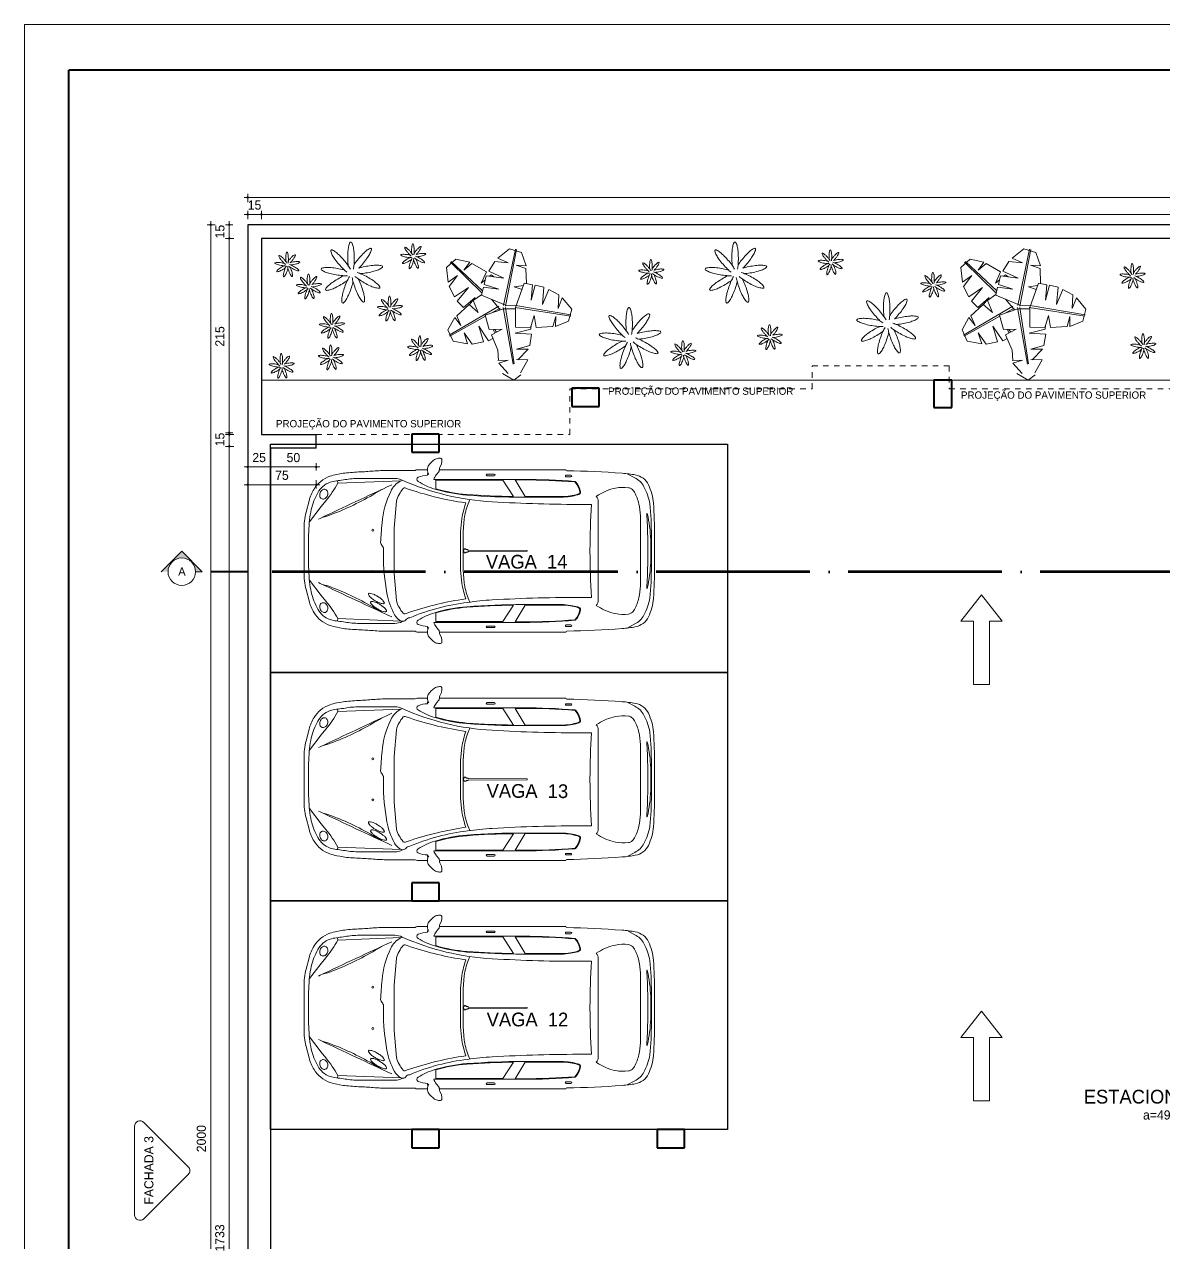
# Model space of a CAD drawing. Header units: millimetres. Extents: x 13204 to 24802, y 21209 to 40694.
# Drawn here: x 13703 to 14949, y 33095 to 34428 of the extents above; entities that cross this region are included whole.
import ezdxf
from ezdxf.enums import TextEntityAlignment as Align

# ---------------------------------------------------------------- set-up
doc = ezdxf.new("R2010")
doc.units = ezdxf.units.MM
for name, pattern in [('ACAD_ISO04W100', [30, 24, -3, 0, -3]), ('ACAD_ISO12W100', [21, 12, -3, 0, -3, 0, -3]), ('CACHE', [0.24, 0.12, -0.12])]:
    doc.linetypes.add(name, pattern=pattern)
for name, color, linetype, lineweight in [('COTAS', 30, 'Continuous', 5), ('Layout', 6, 'Continuous', 15), ('Linha Corte', 7, 'Continuous', 70), ('PAREDE', 1, 'Continuous', 40), ('Paredes', 1, 'Continuous', 40), ('PISO', 5, 'Continuous', 5), ('PROJEÇÃO', 190, 'CACHE', 0), ('TEXTO', 4, 'Continuous', 5), ('Vegetação', 3, 'Continuous', 5), ('Veiculos e pessoas', 245, 'Continuous', 0)]:
    doc.layers.add(name, color=color, linetype=linetype, lineweight=lineweight)
for name, color, linetype in [('EIXO', 1, 'Continuous'), ('HACHURAS', 8, 'Continuous'), ('PISOPEITORIL', 7, 'Continuous')]:
    doc.layers.add(name, color=color, linetype=linetype)
doc.styles.add('LANA', font='stylu.ttf')
doc.dimstyles.new('COTA 50', dxfattribs={"dimscale": 0, "dimtxt": 10, "dimasz": 0.5, "dimexe": 1.25, "dimexo": 5, "dimgap": 5, "dimtad": 1, "dimdec": 0, "dimtxsty": 'LANA', "dimblk": 'cota', "dimcen": 2.5, "dimse2": 1, "dimclrd": 256, "dimclre": 256, "dimclrt": 256, "dimaunit": 1, "dimadec": 0, "dimazin": 0, "dimtfac": 1, "dimtdec": 0, "dimtmove": 0, "dimatfit": 3, "dimldrblk": 'DOTSMALL', "dimfxl": 5, "dimfxlon": 1, "dimtzin": 9, "dimlwd": -1, "dimlwe": -1, "dimarcsym": 0})

# ---------------------------------------------------------------- blocks, each defined once
blk = doc.blocks.new('P20X30V')
at = {"layer": 'Paredes'}
for p, q in [((0.1, 0.15), (-0.1, 0.15)), ((-0.1, 0.15), (-0.1, -0.15)), ((0.1, -0.15), (0.1, 0.15)), ((-0.1, -0.15), (0.1, -0.15)), ((0.035, -0.15), (0.035, -0.15))]:
    blk.add_line(p, q, dxfattribs=at)
blk = doc.blocks.new('Peugeot 206_t')
at = {"layer": 'Veiculos e pessoas', "color": 8}
for points in [[(3835, 1015), (3835, 783, -0.068966), (3813, 592), (3781, 468, -0.08249), (3726, 338, -0.160706), (3553, 198, -0.016622), (3477, 178), (3445, 173, -0.03121), (3372, 161, -0.00992), (3194, 149, 0.004598), (3039, 139, -0.014104), (2957, 135), (2619, 135, -0.206434), (2599, 126), (2484, 126), (2484, 113, -0.153309), (2476, 86, -0.079107), (2408, 16, -0.110295), (2385, 6, -0.092051), (2341, 0, -0.257639), (2329, 10), (2329, 44, -0.107753), (2333, 66), (2351, 100, 0.083497), (2355, 126), (973, 126, 0.359533), (961, 137, -0.014638), (356, 165, -0.0246), (211, 183, -0.243001), (68, 292, -0.08579), (12, 494, -0.009439), (0, 845), (0, 1015), (0, 1184, -0.009439), (12, 1535, -0.08579), (68, 1737, -0.243001), (211, 1846, -0.0246), (356, 1864, -0.014638), (961, 1892, 0.359533), (973, 1903), (2355, 1903, 0.083497), (2351, 1929), (2333, 1963, -0.107753), (2329, 1985), (2329, 2019, -0.257639), (2341, 2029, -0.092051), (2385, 2023, -0.110295), (2408, 2014, -0.079107), (2476, 1943, -0.153309), (2484, 1916), (2484, 1903), (2599, 1903, -0.206434), (2619, 1894), (2957, 1894, -0.014104), (3039, 1891, 0.004598), (3194, 1880, -0.00992), (3372, 1868, -0.03121), (3445, 1856), (3477, 1851, -0.016622), (3553, 1831, -0.160706), (3726, 1691, -0.08249), (3781, 1562), (3813, 1437, -0.068966), (3835, 1247)], [(2484, 1903, -0.138412), (2470, 1850, 0.138412)], [(873, 1769, 0.19445), (868, 1766, 0.136059), (817, 1660, 0.272019), (823, 1644, 0.10304), (842, 1634, 0.03003), (920, 1616, 0.038968), (1024, 1608), (1417, 1608), (1527, 1791), (1437, 1791, 0.020123)], [(915, 1842, 1), (915, 1825), (967, 1825, 1.000593), (967, 1842)], [(1544, 1609, 0.015707), (2053, 1631, 0.053543), (2395, 1695), (2395, 1790), (1660, 1790)], [(1833, 1854), (1754, 1854, 1), (1754, 1837), (1833, 1837, 1.000593)], [(156, 1015), (156, 632, 0.058222), (172, 501, 0.061807), (219, 373, 0.120658), (252, 336, 0.121137), (285, 323, 0.081799), (429, 328, 0.093676), (615, 403), (638, 418, -0.181036), (617, 475), (617, 1015), (617, 1554, -0.181036), (638, 1611), (615, 1626, 0.093676), (429, 1701, 0.081799), (285, 1706, 0.121137), (252, 1693, 0.120658), (219, 1656, 0.061807), (172, 1529, 0.058222), (156, 1397)], [(3588, 1678, 0.105488), (3578, 1661, 0.087567), (3575, 1642, 0.078075), (3579, 1621, 0.078075), (3590, 1601, 0.087567), (3604, 1588, 0.105488), (3622, 1582, 0.122953), (3638, 1583, 0.122953), (3652, 1592, 0.105488), (3661, 1609, 0.087567), (3664, 1628, 0.078075), (3660, 1649, 0.078075), (3649, 1669, 0.087567), (3635, 1682, 0.105488), (3617, 1688, 0.122953), (3601, 1687, 0.122953)], [(76, 1172, -0.018475), (86, 1422, 0.927741), (80, 1423, 0.048784), (43, 1137), (43, 1015), (43, 892, 0.048784), (80, 606, 0.927741), (86, 607, -0.018475), (76, 857), (76, 1015)], [(2036, 1022, -0.043449), (2038, 1024, -0.070964), (2046, 1027, -0.057264), (2055, 1028), (2060, 1028, -0.044747), (2062, 1031, -0.106488), (2068, 1037, -0.130346), (2074, 1038, -0.130346), (2080, 1037, -0.106488), (2085, 1031, -0.084162), (2089, 1024, -0.073162), (2090, 1015, -0.073162), (2089, 1006, -0.084162), (2085, 999, -0.106488), (2080, 994, -0.130346), (2074, 993, -0.130346), (2068, 994, -0.106488), (2062, 999, -0.025536), (2061, 1001), (2055, 1001, -0.057264), (2046, 1002, -0.070964), (2038, 1005, -0.043449), (2036, 1007), (1396, 1010), (1396, 1019)], [(3122, 550, 0.079428), (3095, 546, 0.038638), (3066, 536, 0.02827), (3030, 516, 0.02827), (2996, 493, 0.038638), (2973, 473, 0.079428), (2958, 450, 0.251677), (2958, 441, 0.251677), (2966, 436, 0.079428), (2993, 440, 0.038638), (3022, 450, 0.02827), (3058, 469, 0.02827), (3092, 493, 0.038638), (3115, 513, 0.079428), (3130, 536, 0.251677), (3130, 545, 0.251677)], [(1437, 238, -0.020123), (873, 260, -0.19445), (868, 263, -0.136059), (817, 369, -0.272019), (823, 385, -0.10304), (842, 395, -0.03003), (920, 413, -0.038968), (1024, 421), (1417, 421), (1527, 238)], [(1544, 420, -0.015707), (2053, 398, -0.053543), (2395, 335), (2395, 240), (1660, 240)], [(3034, 381, 0.02827), (3068, 404, 0.038638), (3091, 425, 0.079428), (3107, 447, 0.251677), (3106, 457, 0.251677), (3098, 461, 0.079428), (3071, 458, 0.038638), (3042, 448, 0.02827), (3006, 428, 0.02827), (2972, 405, 0.038638), (2949, 385, 0.079428), (2934, 362, 0.251677), (2934, 353, 0.251677), (2942, 348, 0.079428), (2969, 351, 0.038638), (2998, 362, 0.02827)], [(3617, 341, 0.105488), (3635, 347, 0.087567), (3649, 360, 0.078075), (3660, 380, 0.078075), (3664, 401, 0.087567), (3661, 420, 0.105488), (3652, 437, 0.122953), (3638, 446, 0.122953), (3622, 447, 0.105488), (3604, 441, 0.087567), (3590, 428, 0.078075), (3579, 408, 0.078075), (3575, 387, 0.087567), (3578, 368, 0.105488), (3588, 351, 0.122953), (3601, 342, 0.122953)], [(967, 187, 1.000593), (967, 204), (915, 204, 1), (915, 187)], [(1833, 175, 1.000593), (1833, 192), (1754, 192, 1), (1754, 175)]]:
    blk.add_lwpolyline(points, format="xyb", close=True, dxfattribs=at)
for points in [[(2355, 1903), (2356, 1896, 0.134154), (2363, 1877), (2384, 1855, -0.053047), (2391, 1846, -0.069977), (2417, 1797), (1437, 1797, 0.020123), (872, 1774, 0.19445), (864, 1770, 0.136059), (811, 1661, 0.272019), (819, 1640, 0.10304), (841, 1628, 0.03003), (919, 1611, 0.038971), (1024, 1602), (1440, 1602, 0.018912), (2053, 1625, 0.054776), (2405, 1691, 0.064287), (2588, 1774, 0.609791), (2585, 1820, 0.090545), (2484, 1842), (2482, 1880)], [(35, 1183, -0.025669), (53, 1531, -0.089805), (117, 1717, -0.171161), (217, 1814), (301, 1859)], [(2761, 241, 0.11719), (2843, 221), (3249, 221, -0.001256), (3330, 226, -0.007749), (3480, 248, 0.039671), (3551, 263, 0.181632), (3685, 378, 0.066062), (3756, 562, 0.037571), (3775, 676, 0.021986), (3787, 936), (3787, 1015), (3787, 1093, 0.021986), (3775, 1353, 0.037571), (3756, 1467, 0.066062), (3685, 1651, 0.181632), (3551, 1766, 0.039671), (3480, 1781, -0.007749), (3330, 1803, -0.001256), (3249, 1808), (2843, 1808, 0.11719), (2761, 1788), (2783, 1777, -0.156271), (2887, 1666, -0.087452), (2982, 1319, -0.012514), (2997, 1106, -0.192447), (2991, 1087, 0.085905), (2967, 1046), (2967, 976, -0.044197), (2929, 551, -0.084683), (2844, 316, -0.113887), (2790, 256, -0.186538), (2744, 245, -0.21478), (2722, 259, 0.251145), (2678, 282, 0.073358), (2046, 450, 0.023957), (1777, 478, 0.014698), (771, 506), (689, 506, 0.018043), (707, 1007), (707, 1015), (707, 1022, 0.018043), (689, 1523), (771, 1523, 0.014698), (1777, 1551, 0.09029), (2761, 1788)], [(3676, 1362), (3659, 1370, 0.002273), (2876, 1737)], [(3466, 1756, 0.045576), (3597, 1563), (3648, 1501), (3777, 1334)], [(2064, 490, 0.057587), (2108, 662), (2122, 805), (2122, 1015), (2122, 1224), (2108, 1367, 0.057587), (2064, 1539), (2110, 1546, 0.044637), (2706, 1695), (2729, 1703, -0.299124), (2750, 1697, -0.117914), (2824, 1558), (2850, 1263), (2850, 1015), (2850, 766), (2824, 471, -0.117914), (2750, 332, -0.299124), (2729, 326), (2706, 334, 0.044637), (2110, 483), (2064, 490)], [(2987, 1685, 0.005072), (3084, 1628, 0.045863), (3576, 1398), (3636, 1381)], [(2022, 1575), (2040, 1531, -0.055312), (2083, 1364), (2096, 1223), (2096, 1015), (2096, 806), (2083, 665, -0.055312), (2040, 498), (2022, 454)], [(35, 846, 0.025669), (53, 498, 0.089805), (117, 312, 0.171161), (217, 215), (301, 170)], [(2876, 292, 0.002273), (3659, 659), (3676, 667)], [(3777, 695), (3648, 528), (3597, 466, 0.045576), (3466, 273)], [(3636, 648), (3576, 631, 0.045863), (3084, 401, 0.005072), (2987, 344)], [(2355, 126), (2356, 133, -0.134154), (2363, 152), (2384, 174, 0.053047), (2391, 183, 0.069977), (2417, 232), (1437, 232, -0.020123), (872, 255, -0.19445), (864, 259, -0.136059), (811, 368, -0.272019), (819, 390, -0.10304), (841, 401, -0.03003), (919, 418, -0.038971), (1024, 427), (1440, 427, -0.018912), (2053, 404, -0.054776), (2405, 338, -0.064287), (2588, 255, -0.609791), (2585, 209, -0.090545), (2484, 187), (2482, 149)], [(2484, 126, 0.138412), (2470, 179)]]:
    blk.add_lwpolyline(points, format="xyb", dxfattribs=at)
for points in [[(2772, 1782), (3466, 1756), (3470, 1783)], [(35, 1184), (35, 1107), (35, 1015), (35, 845)], [(2772, 247), (3466, 273), (3470, 246)]]:
    blk.add_lwpolyline(points, dxfattribs=at)
for centre in [(3082, 1240), (3082, 789)]:
    blk.add_circle(centre, 10.3, dxfattribs=at)
blk = doc.blocks.new('Setaxr01')
at = {"layer": 'PISO'}
for p, q in [((1962.5, 0), (1387.5, 450)), ((1387.5, 450), (1387.5, 175)), ((1387.5, 175), (0, 175)), ((0, 175), (0, -175)), ((1962.5, 0), (1387.5, -450)), ((1387.5, -175), (0, -175)), ((1387.5, -450), (1387.5, -175))]:
    blk.add_line(p, q, dxfattribs=at)
blk = doc.blocks.new('*U70', base_point=(53091.2, 4999.6))
blk = doc.blocks.new('A$C7D1F7012')
at = {"layer": 'Vegetação'}
for points in [[(-2.14, 10.48, 0.021138), (-4.72, 13.37, 0.029323), (-6.78, 15.26, 0.064329), (-8.96, 16.61, 0.285399), (-9.58, 16.53, 0.285399), (-9.78, 15.94, 0.064329), (-8.89, 13.54, 0.029323), (-7.44, 11.14, 0.021138), (-5.11, 8.04, 0.021138), (-2.53, 5.15, 0.003227), (-2.32, 4.93, 0.021991)], [(4.26, 10.94, 0.021138), (4.15, 14.82, 0.029323), (3.78, 17.59, 0.064329), (2.98, 20.02, 0.285399), (2.46, 20.36, 0.285399), (1.92, 20.04, 0.064329), (1.06, 17.62, 0.029323), (0.63, 14.86, 0.021138), (0.42, 10.99, 0.021138), (0.54, 7.12, 0.029323), (0.9, 4.34, 0.021991)], [(9.47, 7.19, 0.021138), (11.87, 10.23, 0.029323), (13.38, 12.59, 0.064329), (14.33, 14.97, 0.285399), (14.14, 15.56, 0.285399), (13.52, 15.66, 0.064329), (11.32, 14.36, 0.029323), (9.21, 12.52, 0.021138), (6.56, 9.69, 0.021138), (4.16, 6.65, 0.029323), (2.66, 4.29, 0.021991)], [(0.56, 6.81, 0.007127), (0.19, 7.37, 0.021138), (-2.14, 10.48, 0.021138)], [(3.98, 6.4, 0.007127), (4.05, 7.07, 0.021138), (4.26, 10.94, 0.021138)], [(-6.75, 6, 0.021138), (-10.58, 6.56, 0.029323), (-13.38, 6.68, 0.064329), (-15.91, 6.31, 0.285399), (-16.33, 5.85, 0.285399), (-16.11, 5.27, 0.064329), (-13.88, 4.01, 0.029323), (-11.24, 3.1, 0.021138), (-7.46, 2.22, 0.021138), (-3.62, 1.66, 0.003227), (-3.32, 1.64, 0.021991)], [(-7.4, -0.39, 0.021138), (-10.69, -2.43, 0.029323), (-12.91, -4.13, 0.064329), (-14.62, -6.04, 0.285399), (-14.65, -6.66, 0.285399), (-14.1, -6.96, 0.064329), (-11.58, -6.5, 0.029323), (-8.97, -5.5, 0.021138), (-5.52, -3.74, 0.021138), (-2.22, -1.7, 0.029323), (0, 0, 0.021991)], [(-1.33, 2.37, 0.029323), (-3.94, 1.36, 0.021138), (-7.4, -0.39, 0.021138)], [(-2.32, 4.93, 0.007127), (-2.97, 5.12, 0.021138), (-6.75, 6, 0.021138)], [(4.4, 0.44, 0.029323), (7.2, 0.49, 0.021138), (11.05, 0.96, 0.021138)], [(4.72, 2.52, 0.029323), (6.82, 4.36, 0.021138), (9.47, 7.19, 0.021138)], [(11.05, 0.96, 0.021138), (14.84, 1.75, 0.029323), (17.51, 2.59, 0.064329), (19.77, 3.8, 0.285399), (20, 4.38, 0.285399), (19.6, 4.84, 0.064329), (17.07, 5.27, 0.029323), (14.27, 5.22, 0.021138), (10.43, 4.75, 0.021138), (6.63, 3.96, 0.003227), (6.33, 3.89, 0.039494)], [(8.25, -4.82, 0.021138), (11.67, -6.66, 0.029323), (14.25, -7.73, 0.064329), (16.76, -8.25, 0.285399), (17.31, -7.96, 0.285399), (17.3, -7.34, 0.064329), (15.64, -5.39, 0.029323), (13.46, -3.64, 0.021138), (10.21, -1.52, 0.021138), (6.8, 0.32, 0.003227), (6.52, 0.45, 0.039494)], [(-3.79, -5.7, 0.021138), (-5, -9.39, 0.029323), (-5.61, -12.12, 0.064329), (-5.69, -14.68, 0.285399), (-5.31, -15.17, 0.285399), (-4.7, -15.05, 0.064329), (-3.07, -13.08, 0.029323), (-1.71, -10.63, 0.021138), (-0.19, -7.06, 0.021138), (1.02, -3.38, 0.029323), (1.63, -0.65, 0.021991)], [(-1.96, -1.53, 0.007127), (-2.27, -2.14, 0.021138), (-3.79, -5.7, 0.021138)], [(1.1, -3.08, 0.007127), (1.27, -3.74, 0.021138), (2.39, -7.45, 0.021138)], [(2.39, -7.45, 0.021138), (3.83, -11.06, 0.029323), (5.12, -13.54, 0.064329), (6.7, -15.55, 0.285399), (7.31, -15.68, 0.285399), (7.7, -15.2, 0.064329), (7.68, -12.64, 0.029323), (7.15, -9.89, 0.021138), (6.02, -6.18, 0.021138), (4.58, -2.58, 0.029323), (3.29, -0.1, 0.021991)], [(4.46, -2.3, 0.007127), (5, -2.7, 0.021138), (8.25, -4.82, 0.021138)]]:
    blk.add_lwpolyline(points, format="xyb", dxfattribs=at)
blk = doc.blocks.new('A$C7C415E97')
at = {"layer": 'Vegetação'}
for p, q in [((-58.6, 54.4), (-68.8, 45.3)), ((-43.5, 51.2), (-58.6, 54.4)), ((0, 65.5), (-12.7, 55.4)), ((-12.7, 55.4), (-1.3, 50.5)), ((-6.5, 3.8), (6.5, 65.3)), ((-4.2, 2.9), (7.7, 64.9)), ((13.1, 61.5), (0, 65.5)), ((18.2, 47), (13.1, 61.5)), ((-68.8, 45.3), (-66.9, 29.3)), ((-30, 17.2), (-64.7, 50.9)), ((-29.5, 19.6), (-63.8, 51.7)), ((-49.9, 42.3), (-43.5, 51.2)), ((-41.2, 49.6), (-49.9, 42.3)), ((-25.3, 40.4), (-41.2, 49.6)), ((-30.8, 28.2), (-25.3, 40.4)), ((-16.1, 51.9), (-22.7, 41.1)), ((-22.7, 41.1), (-6.2, 33.6)), ((-1.3, 50.5), (-16.1, 51.9)), ((18, 44.1), (7.3, 47.7)), ((7.3, 47.7), (18.2, 47)), ((18.5, 27.7), (18, 44.1)), ((-66.9, 29.3), (-56.7, 36.5)), ((-56.7, 36.5), (-65.8, 24.5)), ((-26.5, 31.8), (-30.8, 28.2)), ((-25.4, 36.1), (-27.7, 26.7)), ((-6.2, 33.6), (-25.4, 36.1)), ((-20, 37.2), (-21.9, 35.7)), ((-17.1, 35), (-20, 37.2)), ((16.2, 28.2), (6.6, 1.4)), ((25.2, 26.4), (16.2, 28.2)), ((-65.8, 24.5), (-60, 13.3)), ((-60, 13.3), (-45, 23.4)), ((-45, 23.4), (-57.1, 8.3)), ((-30.4, 15.6), (-39.6, 9)), ((-28.5, 23.7), (-30.6, 14.8)), ((-30.6, 14.8), (-4.2, 4.1)), ((-11.8, 21.7), (-28.5, 23.7)), ((-27.7, 26.7), (-11.8, 21.7)), ((5.3, 24.1), (15.2, 25.4)), ((13.7, 21.2), (5.3, 24.1)), ((23.9, 9.6), (25.2, 26.4)), ((28.2, 25.8), (23.9, 9.6)), ((37.7, 23.9), (28.2, 25.8)), ((36, 4.6), (37.7, 23.9)), ((42.9, 21.3), (36, 4.6)), ((53.9, 15.2), (42.9, 21.3)), ((53.1, 0.3), (53.9, 15.2)), ((-11.8, 2.8), (-65.8, -28.8)), ((-44.2, 4.9), (-57.7, -7.6)), ((-57.1, 8.3), (-50.3, 1.4)), ((-50.3, 1.4), (-37.7, 12.4)), ((-34.2, -4), (-44.2, 4.9)), ((-37.7, 12.4), (-43.9, 4.6)), ((-39.6, 9), (-34.2, -4)), ((-6.6, 0.1), (-26.6, -6.9)), ((-10.3, 0.9), (-20.2, -4.7)), ((-10.2, -1.2), (-19.8, 10.7)), ((-6.9, 1.3), (4.1, -60.4)), ((6.6, -0.1), (-6.6, 0.1)), ((-4.4, 1.3), (5.3, -60.3)), ((-4.2, 4.1), (7.4, 3.6)), ((6.1, 1.4), (67, -7.9)), ((6.6, 1.4), (6.6, -19.9)), ((7, 3.7), (67.3, -6.7)), ((57.6, 11.9), (53.1, 0.3)), ((68.1, -0.3), (57.6, 11.9)), ((-59.9, -9.4), (-67.4, -22.8)), ((-26.3, -8), (-65.3, -29.9)), ((-53.2, -18.1), (-59.9, -9.4)), ((-57.7, -7.6), (-53.2, -18.1)), ((-35.6, -2.8), (-34.9, -2.3)), ((-26.6, -6.9), (-22.1, -22.7)), ((23, -20.8), (27, -7.3)), ((27, -7.3), (29.2, -20.5)), ((47.5, -19.2), (50.6, -8.4)), ((50.6, -8.4), (50.4, -19.3)), ((64.6, -13.6), (68.1, -0.3)), ((-67.4, -22.8), (-61.7, -35.3)), ((-45.8, -38.2), (-49.7, -26.3)), ((-49.7, -26.3), (-40.9, -38.5)), ((-33.7, -18.9), (-22.9, -35)), ((-28.5, -36.2), (-33.7, -18.9)), ((-22.1, -22.7), (-8.1, -22.1)), ((-8.1, -22.1), (-19.8, -28.5)), ((-16.1, -26.4), (-17.8, -22.5)), ((-16.2, -22.5), (-14.1, -25.4)), ((6.1, -26.7), (23.5, -22.3)), ((6.6, -19.9), (23, -20.8)), ((23.5, -22.3), (23.9, -17.8)), ((29.2, -20.5), (47.5, -19.2)), ((50.4, -19.3), (64.6, -13.6)), ((-61.7, -35.3), (-45.8, -38.2)), ((-40.9, -38.5), (-28.5, -36.2)), ((-22.9, -35), (-18.1, -32.5)), ((-19.8, -28.5), (-12.6, -45.4)), ((24.2, -27.7), (6.1, -26.7)), ((22.1, -40.1), (24.2, -27.7)), ((-12.6, -45.4), (-12, -56.6)), ((7.7, -44.2), (22.1, -40.1)), ((7.7, -44.2), (20.5, -44.2)), ((20.5, -44.2), (9.1, -55.7)), ((-12.6, -56.6), (-1.3, -56)), ((-1.3, -56), (-11.8, -59.3)), ((-11.8, -59.3), (-1.6, -70.9)), ((20.1, -55.9), (7.7, -55.5)), ((12, -69.9), (20.1, -55.9)), ((4.8, -78), (-7.6, -70.9)), ((12.5, -72.1), (4.8, -78))]:
    blk.add_line(p, q, dxfattribs=at)
blk = doc.blocks.new('cota')
at = {"layer": 'COTAS'}
blk.add_hatch(color=256, dxfattribs=at).paths.add_polyline_path([(-1.6, 0, 1), (1.6, 0, 1)])
for points in [[(-1.6, 0), (-8, 0)], [(0, 1.6), (0, 8)], [(8, 0), (1.6, 0)], [(0, -8), (0, -1.6)]]:
    blk.add_lwpolyline(points, dxfattribs=at)
blk.add_circle((0, 0), 1.6, dxfattribs=at)
blk = doc.blocks.new('*D310')
at = {"layer": 'COTAS', "transparency": 16777216}
for p, q in [((13927.2, 32233.9), (13927.2, 33965.4)), ((13932.2, 32233.4), (13926, 32233.4))]:
    blk.add_line(p, q, dxfattribs=at)
at = {"layer": 'Defpoints', "color": 0, "transparency": 16777216}
for p in [(13927.2, 33965.9), (13972.4, 33965.9), (13972.4, 32233.4)]:
    blk.add_point(p, dxfattribs=at)
at = {"layer": 'COTAS', "transparency": 16777216, "xscale": 0.5, "yscale": 0.5, "zscale": 0.5}
for p, rotation in [((13927.2, 33965.9), 90), ((13927.2, 32233.4), 270)]:
    blk.add_blockref('cota', p, dxfattribs=dict(at, rotation=rotation))
at = {"layer": 'COTAS', "transparency": 16777216, "insert": (13916.9, 33099.7), "char_height": 10, "attachment_point": 5, "rotation": 90, "style": 'LANA'}
blk.add_mtext('1733', dxfattribs=at)
blk = doc.blocks.new('_DotSmall')
at = {"layer": 'PAREDE', "color": 0, "const_width": 0.5}
blk.add_lwpolyline([(-0.0625, 0, 1), (0.0625, 0, 1)], format="xyb", close=True, dxfattribs=at)
blk = doc.blocks.new('*D311')
at = {"layer": 'COTAS', "transparency": 16777216}
for p, q in [((13927.2, 33966.4), (13927.2, 33980.4)), ((13932.2, 33965.9), (13926, 33965.9))]:
    blk.add_line(p, q, dxfattribs=at)
at = {"layer": 'Defpoints', "color": 0, "transparency": 16777216}
for p in [(13927.2, 33980.9), (13947.4, 33980.9), (13972.4, 33965.9)]:
    blk.add_point(p, dxfattribs=at)
at = {"layer": 'COTAS', "transparency": 16777216, "xscale": 0.5, "yscale": 0.5, "zscale": 0.5}
for p, rotation in [((13927.2, 33980.9), 90), ((13927.2, 33965.9), 270)]:
    blk.add_blockref('cota', p, dxfattribs=dict(at, rotation=rotation))
at = {"layer": 'COTAS', "transparency": 16777216, "insert": (13917, 33973.4), "char_height": 10, "attachment_point": 5, "rotation": 90, "style": 'LANA'}
blk.add_mtext('15', dxfattribs=at)
blk = doc.blocks.new('*D312')
at = {"layer": 'COTAS', "transparency": 16777216}
for p, q in [((13927.2, 33979.4), (13927.2, 34192.9)), ((13932.2, 33978.9), (13926, 33978.9))]:
    blk.add_line(p, q, dxfattribs=at)
at = {"layer": 'Defpoints', "color": 0, "transparency": 16777216}
for p in [(13927.2, 34193.4), (13962.4, 34193.4), (13962.4, 33978.9)]:
    blk.add_point(p, dxfattribs=at)
at = {"layer": 'COTAS', "transparency": 16777216, "xscale": 0.5, "yscale": 0.5, "zscale": 0.5}
for p, rotation in [((13927.2, 34193.4), 90), ((13927.2, 33978.9), 270)]:
    blk.add_blockref('cota', p, dxfattribs=dict(at, rotation=rotation))
at = {"layer": 'COTAS', "transparency": 16777216, "insert": (13917, 34086.2), "char_height": 10, "attachment_point": 5, "rotation": 90, "style": 'LANA'}
blk.add_mtext('215', dxfattribs=at)
blk = doc.blocks.new('*D313')
at = {"layer": 'COTAS', "transparency": 16777216}
for p, q in [((13927.2, 34193.9), (13927.2, 34207.9)), ((13932.2, 34193.4), (13926, 34193.4))]:
    blk.add_line(p, q, dxfattribs=at)
at = {"layer": 'Defpoints', "color": 0, "transparency": 16777216}
for p in [(13927.2, 34208.4), (13947.4, 34208.4), (13962.4, 34193.4)]:
    blk.add_point(p, dxfattribs=at)
at = {"layer": 'COTAS', "transparency": 16777216, "xscale": 0.5, "yscale": 0.5, "zscale": 0.5}
for p, rotation in [((13927.2, 34208.4), 90), ((13927.2, 34193.4), 270)]:
    blk.add_blockref('cota', p, dxfattribs=dict(at, rotation=rotation))
at = {"layer": 'COTAS', "transparency": 16777216, "insert": (13917, 34200.9), "char_height": 10, "attachment_point": 5, "rotation": 90, "style": 'LANA'}
blk.add_mtext('15', dxfattribs=at)
blk = doc.blocks.new('*D314')
at = {"layer": 'COTAS', "transparency": 16777216}
for p, q in [((13911.9, 34208.4), (13905.6, 34208.4)), ((13906.9, 34207.9), (13906.9, 32208.9))]:
    blk.add_line(p, q, dxfattribs=at)
at = {"layer": 'Defpoints', "color": 0, "transparency": 16777216}
for p in [(13947.4, 34208.4), (13906.9, 32208.4), (13947.4, 32208.4)]:
    blk.add_point(p, dxfattribs=at)
at = {"layer": 'COTAS', "transparency": 16777216, "xscale": 0.5, "yscale": 0.5, "zscale": 0.5}
for p, rotation in [((13906.9, 34208.4), 90), ((13906.9, 32208.4), 270)]:
    blk.add_blockref('cota', p, dxfattribs=dict(at, rotation=rotation))
at = {"layer": 'COTAS', "transparency": 16777216, "insert": (13896.7, 33208.4), "char_height": 10, "attachment_point": 5, "rotation": 90, "style": 'LANA'}
blk.add_mtext('2000', dxfattribs=at)
blk = doc.blocks.new('*D315')
at = {"layer": 'COTAS', "transparency": 16777216}
for p, q in [((13947.4, 33948.4), (13947.4, 33942.1)), ((13947.9, 33943.4), (13971.9, 33943.4))]:
    blk.add_line(p, q, dxfattribs=at)
at = {"layer": 'Defpoints', "color": 0, "transparency": 16777216}
for p in [(13947.4, 33980.9), (13972.4, 33963.9), (13972.4, 33943.4)]:
    blk.add_point(p, dxfattribs=at)
at = {"layer": 'COTAS', "transparency": 16777216, "xscale": 0.5, "yscale": 0.5, "zscale": 0.5, "rotation": 180}
blk.add_blockref('cota', (13947.4, 33943.4), dxfattribs=at)
at = {"layer": 'COTAS', "transparency": 16777216, "xscale": 0.5, "yscale": 0.5, "zscale": 0.5}
blk.add_blockref('cota', (13972.4, 33943.4), dxfattribs=at)
at = {"layer": 'COTAS', "transparency": 16777216, "insert": (13959.9, 33953.6), "char_height": 10, "attachment_point": 5, "style": 'LANA'}
blk.add_mtext('25', dxfattribs=at)
blk = doc.blocks.new('*D316')
at = {"layer": 'COTAS', "transparency": 16777216}
for p, q in [((13972.4, 33948.4), (13972.4, 33942.1)), ((13972.9, 33943.4), (14021.9, 33943.4))]:
    blk.add_line(p, q, dxfattribs=at)
at = {"layer": 'Defpoints', "color": 0, "transparency": 16777216}
for p in [(14022.4, 33978.9), (13972.4, 33963.9), (14022.4, 33943.4)]:
    blk.add_point(p, dxfattribs=at)
at = {"layer": 'COTAS', "transparency": 16777216, "xscale": 0.5, "yscale": 0.5, "zscale": 0.5, "rotation": 180}
blk.add_blockref('cota', (13972.4, 33943.4), dxfattribs=at)
at = {"layer": 'COTAS', "transparency": 16777216, "xscale": 0.5, "yscale": 0.5, "zscale": 0.5}
blk.add_blockref('cota', (14022.4, 33943.4), dxfattribs=at)
at = {"layer": 'COTAS', "transparency": 16777216, "insert": (13997.4, 33953.6), "char_height": 10, "attachment_point": 5, "style": 'LANA'}
blk.add_mtext('50', dxfattribs=at)
blk = doc.blocks.new('*D317')
at = {"layer": 'COTAS', "transparency": 16777216}
for p, q in [((14022.4, 33928.9), (14022.4, 33922.6)), ((14021.9, 33923.9), (13947.9, 33923.9))]:
    blk.add_line(p, q, dxfattribs=at)
at = {"layer": 'Defpoints', "color": 0, "transparency": 16777216}
for p in [(13947.4, 33963.9), (14022.4, 33963.9), (13947.4, 33923.9)]:
    blk.add_point(p, dxfattribs=at)
at = {"layer": 'COTAS', "transparency": 16777216, "xscale": 0.5, "yscale": 0.5, "zscale": 0.5, "rotation": 180}
blk.add_blockref('cota', (13947.4, 33923.9), dxfattribs=at)
at = {"layer": 'COTAS', "transparency": 16777216, "xscale": 0.5, "yscale": 0.5, "zscale": 0.5}
blk.add_blockref('cota', (14022.4, 33923.9), dxfattribs=at)
at = {"layer": 'COTAS', "transparency": 16777216, "insert": (13984.9, 33934.2), "char_height": 10, "attachment_point": 5, "style": 'LANA'}
blk.add_mtext('75', dxfattribs=at)
blk = doc.blocks.new('*D397')
at = {"layer": 'COTAS', "transparency": 16777216}
for p, q in [((13947.4, 34214.7), (13947.4, 34220.9)), ((13947.9, 34219.7), (13961.9, 34219.7))]:
    blk.add_line(p, q, dxfattribs=at)
at = {"layer": 'Defpoints', "color": 0, "transparency": 16777216}
for p in [(13947.4, 34208.4), (13962.4, 34219.7), (13962.4, 34193.4)]:
    blk.add_point(p, dxfattribs=at)
at = {"layer": 'COTAS', "transparency": 16777216, "xscale": 0.5, "yscale": 0.5, "zscale": 0.5, "rotation": 180}
blk.add_blockref('cota', (13947.4, 34219.7), dxfattribs=at)
at = {"layer": 'COTAS', "transparency": 16777216, "xscale": 0.5, "yscale": 0.5, "zscale": 0.5}
blk.add_blockref('cota', (13962.4, 34219.7), dxfattribs=at)
at = {"layer": 'COTAS', "transparency": 16777216, "insert": (13954.9, 34229.9), "char_height": 10, "attachment_point": 5, "style": 'LANA'}
blk.add_mtext('15', dxfattribs=at)
blk = doc.blocks.new('*D398')
at = {"layer": 'COTAS', "transparency": 16777216}
for p, q in [((13962.4, 34214.7), (13962.4, 34220.9)), ((13962.9, 34219.7), (16867.9, 34219.7))]:
    blk.add_line(p, q, dxfattribs=at)
at = {"layer": 'Defpoints', "color": 0, "transparency": 16777216}
for p in [(16868.4, 34219.7), (13962.4, 34193.4), (16868.4, 34193.4)]:
    blk.add_point(p, dxfattribs=at)
at = {"layer": 'COTAS', "transparency": 16777216, "xscale": 0.5, "yscale": 0.5, "zscale": 0.5, "rotation": 180}
blk.add_blockref('cota', (13962.4, 34219.7), dxfattribs=at)
at = {"layer": 'COTAS', "transparency": 16777216, "xscale": 0.5, "yscale": 0.5, "zscale": 0.5}
blk.add_blockref('cota', (16868.4, 34219.7), dxfattribs=at)
at = {"layer": 'COTAS', "transparency": 16777216, "insert": (15415.4, 34229.9), "char_height": 10, "attachment_point": 5, "style": 'LANA'}
blk.add_mtext('2906', dxfattribs=at)
blk = doc.blocks.new('*D401')
at = {"layer": 'COTAS', "transparency": 16777216}
for p, q in [((13947.4, 34233.3), (13947.4, 34239.5)), ((13947.9, 34238.3), (16946.9, 34238.3))]:
    blk.add_line(p, q, dxfattribs=at)
at = {"layer": 'Defpoints', "color": 0, "transparency": 16777216}
for p in [(16947.4, 34238.3), (13947.4, 34208.4), (16947.4, 34208.4)]:
    blk.add_point(p, dxfattribs=at)
at = {"layer": 'COTAS', "transparency": 16777216, "xscale": 0.5, "yscale": 0.5, "zscale": 0.5, "rotation": 180}
blk.add_blockref('cota', (13947.4, 34238.3), dxfattribs=at)
at = {"layer": 'COTAS', "transparency": 16777216, "xscale": 0.5, "yscale": 0.5, "zscale": 0.5}
blk.add_blockref('cota', (16947.4, 34238.3), dxfattribs=at)
at = {"layer": 'COTAS', "transparency": 16777216, "insert": (15447.4, 34248.5), "char_height": 10, "attachment_point": 5, "style": 'LANA'}
blk.add_mtext('3000', dxfattribs=at)

msp = doc.modelspace()

# ---------------------------------------------------------------- hatches: boundary and pattern name
at = {"layer": 'TEXTO'}
msp.add_hatch(color=256, dxfattribs=at).paths.add_polyline_path([(13860.27, 33828.79), (13852.77, 33828.79), (13875.27, 33851.29), (13897.77, 33828.79), (13890.27, 33828.79, 1)])

# ---------------------------------------------------------------- linework, layer by layer
at = {"layer": 'EIXO', "color": 1}
msp.add_line((14022.4, 33963.94), (14022.4, 33978.94), dxfattribs=at)
for points in [[(16947.4, 34193.44), (16947.4, 34208.44), (13947.4, 34208.44), (13947.4, 32208.44), (16947.4, 32208.44), (16947.4, 32223.44)], [(16868.4, 34193.44), (13962.4, 34193.44), (13962.4, 33978.94), (14022.4, 33978.94)], [(14022.4, 33963.94), (13972.4, 33963.94), (13972.4, 32233.44), (16868.4, 32233.44), (16868.4, 32233.44)]]:
    msp.add_lwpolyline(points, dxfattribs=at)
at = {"layer": 'HACHURAS'}
for points in [[(13972.4, 33968.44), (14472.4, 33968.44), (14472.4, 33718.44), (13972.4, 33718.44)], [(13972.4, 33718.44), (14472.4, 33718.44), (14472.4, 33468.44), (13972.4, 33468.44)], [(13972.4, 33468.44), (14472.4, 33468.44), (14472.4, 33218.44), (13972.4, 33218.44)]]:
    msp.add_lwpolyline(points, close=True, dxfattribs=at)
at = {"layer": 'Linha Corte', "linetype": 'ACAD_ISO04W100', "ltscale": 7}
msp.add_line((16873.4, 33828.79), (13947.4, 33828.79), dxfattribs=at)
at = {"layer": 'Paredes'}
for p in [(21256.85, 34377.59), (13751.76, 32038.68)]:
    msp.add_line(p, (13751.76, 34377.59), dxfattribs=at)
at = {"layer": 'PISO'}
msp.add_line((13962.4, 34038.44), (16868.4, 34038.44), dxfattribs=at)
at = {"layer": 'PROJEÇÃO', "ltscale": 50}
msp.add_lwpolyline([(14022.4, 33978.94), (14299.95, 33978.94), (14299.95, 34028.94), (14564.95, 34028.94), (14564.95, 34053.94), (14714.95, 34053.94), (14714.95, 34028.94), (15274.95, 34028.94), (15274.95, 33978.94), (15723.4, 33978.94), (15723.4, 34028.94), (16283.4, 34028.94), (16283.4, 34053.94), (16433.4, 34053.94), (16433.4, 34028.94), (16698.4, 34028.94), (16698.4, 33978.94), (16858.4, 33978.94)], dxfattribs=at)
at = {"layer": 'TEXTO'}
for p, q in [((21305.52, 34427.7), (13703.08, 34427.7)), ((13703.08, 31988.7), (13703.08, 34427.7)), ((13852.77, 33828.79), (13875.27, 33851.29)), ((13897.77, 33828.79), (13875.27, 33851.29)), ((13890.27, 33828.79), (13897.77, 33828.79))]:
    msp.add_line(p, q, dxfattribs=at)
at = {"layer": 'TEXTO', "linetype": 'ACAD_ISO12W100', "ltscale": 0.15, "const_width": 2.5}
msp.add_lwpolyline([(13907.78, 33828.79), (13947.4, 33828.79)], dxfattribs=at)
at = {"layer": 'TEXTO'}
msp.add_lwpolyline([(13823.69, 33124.93, 0.6681786), (13833.87, 33120.72), (13882.33, 33169.17, 0.4142136), (13882.33, 33177.6), (13833.87, 33226.06, 0.6681786), (13823.69, 33221.84)], format="xyb", close=True, dxfattribs=at)
msp.add_circle((13875.27, 33828.79), 15, dxfattribs=at)
msp.add_solid([(13897.77, 33828.79), (13897.77, 33828.79), (13897.77, 33828.79), (13875.27, 33851.29)], dxfattribs=at)

# ---------------------------------------------------------------- block references
at = {"layer": 'Layout', "color": 8, "xscale": 0.0499999999992724, "yscale": 0.0499999999992724, "zscale": 0.0499999999992724, "rotation": 90}
for p in [(14750.15, 33705.4), (14750.15, 33249.78)]:
    msp.add_blockref('Setaxr01', p, dxfattribs=at)
at = {"layer": 'PAREDE'}
for p in [(14233.79, 34116.4), (14796.36, 34116.4)]:
    msp.add_blockref('A$C7C415E97', p, dxfattribs=at)
at = {"layer": 'PAREDE', "color": 6, "xscale": 100, "yscale": 100, "zscale": 100, "rotation": 90}
for p in [(14141.9, 33208.44), (14410.35, 33208.44)]:
    msp.add_blockref('P20X30V', p, dxfattribs=at)
at = {"layer": 'PISOPEITORIL', "xscale": 100, "yscale": 100, "zscale": 100}
msp.add_blockref('P20X30V', (14707.9, 34023.44), dxfattribs=at)
at = {"layer": 'PISOPEITORIL', "xscale": 100, "yscale": 100, "zscale": 100, "rotation": 90}
for p in [(14316.9, 34019.44), (14141.9, 33969.44), (14141.9, 33478.44)]:
    msp.add_blockref('P20X30V', p, dxfattribs=at)
at = {"layer": 'TEXTO'}
ref = msp.add_blockref('*U70', (14964.63, 33246.8), dxfattribs=at)
ref.add_attrib('AMBIENTE', 'ESTACIONAMENTO 1', dxfattribs={"color": 0, "height": 15, "style": 'LANA'}).set_placement((14964.63, 33246.8), align=Align.CENTER)
ref.add_attrib('ÁREA', 'a=494.91 m²', dxfattribs={"color": 0, "height": 10, "style": 'LANA'}).set_placement((14964.63, 33229.3), align=Align.CENTER)
at = {"layer": 'Vegetação'}
for p, xscale, yscale, zscale in [((14064.74, 34151.84), -1.85095456615663, 1.85095456615663, 1.85095456615663), ((14129.91, 34172.13), -0.75, 0.75, 0.75), ((14484.96, 34151.84), -1.85095456615663, 1.85095456615663, 1.85095456615663), ((13992.21, 34163.18), -0.75, 0.75, 0.75), ((14390.29, 34155.05), -0.75, 0.75, 0.75), ((14586.64, 34165.57), -0.75, 0.75, 0.75), ((14698.85, 34141.02), -0.75, 0.75, 0.75), ((14916.88, 34150.61), -0.75, 0.75, 0.75), ((14015.74, 34139.16), -0.75, 0.75, 0.75), ((14104.38, 34115.02), -0.75, 0.75, 0.75), ((14650.82, 34096.26), -1.85095456615663, 1.85095456615663, 1.85095456615663), ((14369.06, 34080.21), -1.85095456615663, 1.85095456615663, 1.85095456615663), ((14040.96, 34096.1), -0.75, 0.75, 0.75), ((14520.02, 34083.72), -0.75, 0.75, 0.75), ((14928.69, 34073.82), -0.75, 0.75, 0.75), ((14039.93, 34061.6), -0.75, 0.75, 0.75), ((14137.41, 34071.55), -0.75, 0.75, 0.75), ((14425.35, 34066.18), -0.75, 0.75, 0.75), ((13985.97, 34052.3), -0.75, 0.75, 0.75)]:
    msp.add_blockref('A$C7D1F7012', p, dxfattribs=dict(at, xscale=xscale, yscale=yscale, zscale=zscale))
at = {"layer": 'Veiculos e pessoas', "color": 8, "xscale": -0.09999999999854481, "yscale": 0.09999999999854481, "zscale": 0.1}
for p in [(14392.57, 33750.1), (14392.57, 33500.1), (14392.57, 33250.1)]:
    msp.add_blockref('Peugeot 206_t', p, dxfattribs=at)

# ---------------------------------------------------------------- texts
at = {"layer": 'TEXTO', "style": 'LANA'}
msp.add_text('A', height=9, dxfattribs=at).set_placement((13871.43, 33824.51))
at = {"layer": 'TEXTO', "attachment_point": 5, "style": 'LANA'}
for s, insert, char_height, width in [('PROJEÇÃO DO PAVIMENTO SUPERIOR', (14443.05, 34025.13), 8, 216.4587), ('PROJEÇÃO DO PAVIMENTO SUPERIOR', (14829.06, 34020.83), 8, 216.4587), ('PROJEÇÃO DO PAVIMENTO SUPERIOR', (14079.69, 33989.48), 8, 216.4587), ('\\pi-30,l45,t45;VAGA  14', (14245.06, 33839.57), 15, 825.1274), ('\\pi-30,l45,t45;VAGA  12', (14245.96, 33338.67), 15, 825.1274)]:
    msp.add_mtext(s, dxfattribs=dict(at, insert=insert, char_height=char_height, width=width))
at = {"layer": 'TEXTO', "style": 'LANA'}
for s, insert, char_height, width, attachment_point, rotation in [('\\pi-30,l45,t45;VAGA  13', (14245.9, 33588.71), 15, 825.1274, 5, 359.71145), ('FACHADA 3', (13844.4, 33173.68), 10, 119.395, 8, 90)]:
    msp.add_mtext(s, dxfattribs=dict(at, insert=insert, char_height=char_height, width=width, attachment_point=attachment_point, rotation=rotation))

# ---------------------------------------------------------------- dimensions: what is measured, and where the dimension line sits
at = {"layer": 'COTAS'}
for base, p1, p2, override, picture, middle in [((16947.4, 34238.28), (13947.4, 34208.44), (16947.4, 34208.44), {"dimscale": 1}, '*D401', (15447.4, 34248.49)), ((16868.4, 34219.7), (13962.4, 34193.44), (16868.4, 34193.44), {"dimscale": 1, "dimtmove": 1}, '*D398', (15415.4, 34229.92)), ((14022.4, 33943.39), (13972.4, 33963.94), (14022.4, 33978.94), {"dimscale": 1, "dimtmove": 1}, '*D316', (13997.4, 33953.64)), ((13947.4, 33923.87), (14022.4, 33963.94), (13947.4, 33963.94), {"dimscale": 1}, '*D317', (13984.9, 33934.23))]:
    dim = msp.add_linear_dim(base=base, p1=p1, p2=p2, dimstyle='COTA 50', override=override, dxfattribs=at)
    dim.commit()
    dim.dimension.update_dxf_attribs({"geometry": picture, "text_midpoint": middle})
for base, p1, p2, picture, middle in [((13962.4, 34219.7), (13947.4, 34208.44), (13962.4, 34193.44), '*D397', (13954.9, 34219.7)), ((13972.4, 33943.39), (13947.4, 33980.94), (13972.4, 33963.94), '*D315', (13959.9, 33943.39))]:
    dim = msp.add_linear_dim(base=base, p1=p1, p2=p2, dimstyle='COTA 50', override={"dimscale": 1}, dxfattribs=at)
    dim.commit()
    dim.dimension.update_dxf_attribs({"geometry": picture, "text_midpoint": middle, "dimtype": 160})
for base, p1, p2, override, picture, middle in [((13906.88, 32208.44), (13947.4, 34208.44), (13947.4, 32208.44), {"dimscale": 1}, '*D314', (13896.7, 33208.44)), ((13927.21282802, 34193.44060682), (13962.39646711, 33978.94060682), (13962.39646711, 34193.44060682), {"dimscale": 1}, '*D312', (13916.99686902, 34086.19060682)), ((13927.21282802, 33965.94060682), (13972.39646711, 32233.44060682), (13972.39646711, 33965.94060682), {"dimscale": 1, "dimtmove": 1}, '*D310', (13916.85411646, 33099.69060682))]:
    dim = msp.add_linear_dim(base=base, p1=p1, p2=p2, angle=90, dimstyle='COTA 50', override=override, dxfattribs=at)
    dim.commit()
    dim.dimension.update_dxf_attribs({"geometry": picture, "text_midpoint": middle})
for base, p1, p2, picture, middle in [((13927.21, 34208.44), (13962.4, 34193.44), (13947.4, 34208.44), '*D313', (13927.21, 34200.94)), ((13927.21, 33980.94), (13972.4, 33965.94), (13947.4, 33980.94), '*D311', (13927.21, 33973.44))]:
    dim = msp.add_linear_dim(base=base, p1=p1, p2=p2, angle=90, dimstyle='COTA 50', override={"dimscale": 1, "dimtmove": 1}, dxfattribs=at)
    dim.commit()
    dim.dimension.update_dxf_attribs({"geometry": picture, "text_midpoint": middle, "dimtype": 160})

doc.saveas('drawing.dxf')
